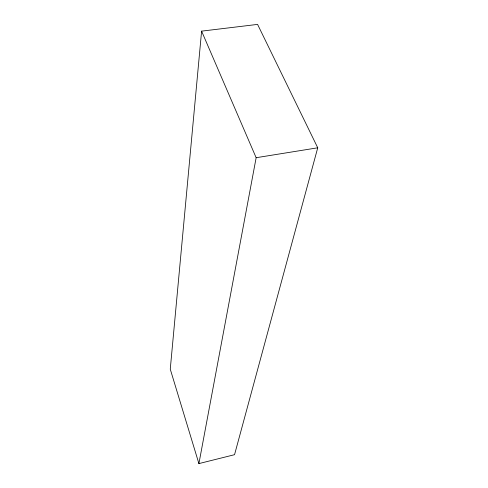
<?xml version="1.0" encoding="UTF-8"?>
<svg xmlns="http://www.w3.org/2000/svg" width="488" height="488" viewBox="0 0 488 488"><rect width="100%" height="100%" fill="white"/><g stroke="black" fill="none" stroke-linecap="round" stroke-linejoin="round"><path stroke-width="0.73" d="M201.599 31.14L170.263 369.166L198.903 463.6L234.545 454.694L317.737 147.797L257.579 24.4L201.599 31.14L256.151 157.709L198.903 463.6M256.151 157.709L317.737 147.797"/></g></svg>
